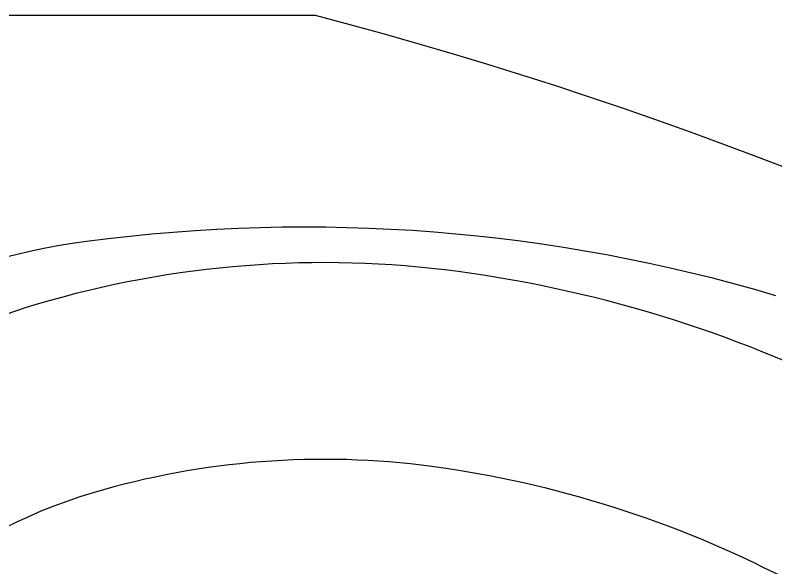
# Model space of a CAD drawing. Header units: millimetres. Extents: x -1239.26 to -1237.76, y 2210.73 to 2212.08.
# Drawn here: x -1239.0113 to -1238.7603, y 2211.8948 to 2212.0771 of the extents above; entities that cross this region are included whole.
import ezdxf

# ---------------------------------------------------------------- set-up
doc = ezdxf.new("R2010")
doc.units = ezdxf.units.MM
doc.header["$LTSCALE"] = 10
doc.layers.add('jacuzzi', color=1, linetype='Continuous')

msp = doc.modelspace()

# ---------------------------------------------------------------- linework, layer by layer
at = {"layer": 'jacuzzi', "color": 3}
msp.add_lwpolyline([(-1237.922378007086, 2210.727064445345), (-1239.252378007123, 2210.727064445291, -0.4142135624072547), (-1239.262378007126, 2210.737064445289), (-1239.262378007179, 2212.067064445258, -0.4142135623912425), (-1239.252378007178, 2212.077064445259), (-1238.912378007148, 2212.077064445273, -0.2716147161282884), (-1237.912378007102, 2211.077064445335), (-1237.912378007087, 2210.737064445346, -0.4142135623748307)], format="xyb", close=True, dxfattribs=at)
at = {"layer": 'jacuzzi'}
msp.add_lwpolyline([(-1238.544341899284, 2211.663511416666, 0.02155520901884301), (-1238.557268998458, 2211.691246950177, 0.07668617521365508), (-1238.641868654794, 2211.806712610156, 0.07668617521368212), (-1238.757334314786, 2211.891312266483, 0.08663615332556553), (-1238.873776393445, 2211.928151719291, 0.1058079774062264), (-1238.985632330356, 2211.919492456447, 0.2085701156372283), (-1239.093231231843, 2211.828985130999, 0.1249711416915278)], format="xyb", dxfattribs=at)
for centre, radius, start, end in [((-1238.915783622103, 2211.461728410691), 0.5454249027867539, 73.43526183150802, 97.58595031373223), ((-1238.9571539388, 2211.772365542356), 0.2320450522945128, 97.58595031373223, 135.000000002303), ((-1238.909473563226, 2211.662490958359), 0.3329383684868632, 82.346934832371, 106.5064467152418), ((-1238.921062526914, 2211.57624510384), 0.4199593516045061, 62.54084594202558, 82.346934832371), ((-1238.935665571117, 2211.750877174675), 0.2407529872499562, 106.5064467152418, 135.000000002303)]:
    msp.add_arc(centre, radius, start, end, dxfattribs=at)

doc.saveas('drawing.dxf')
